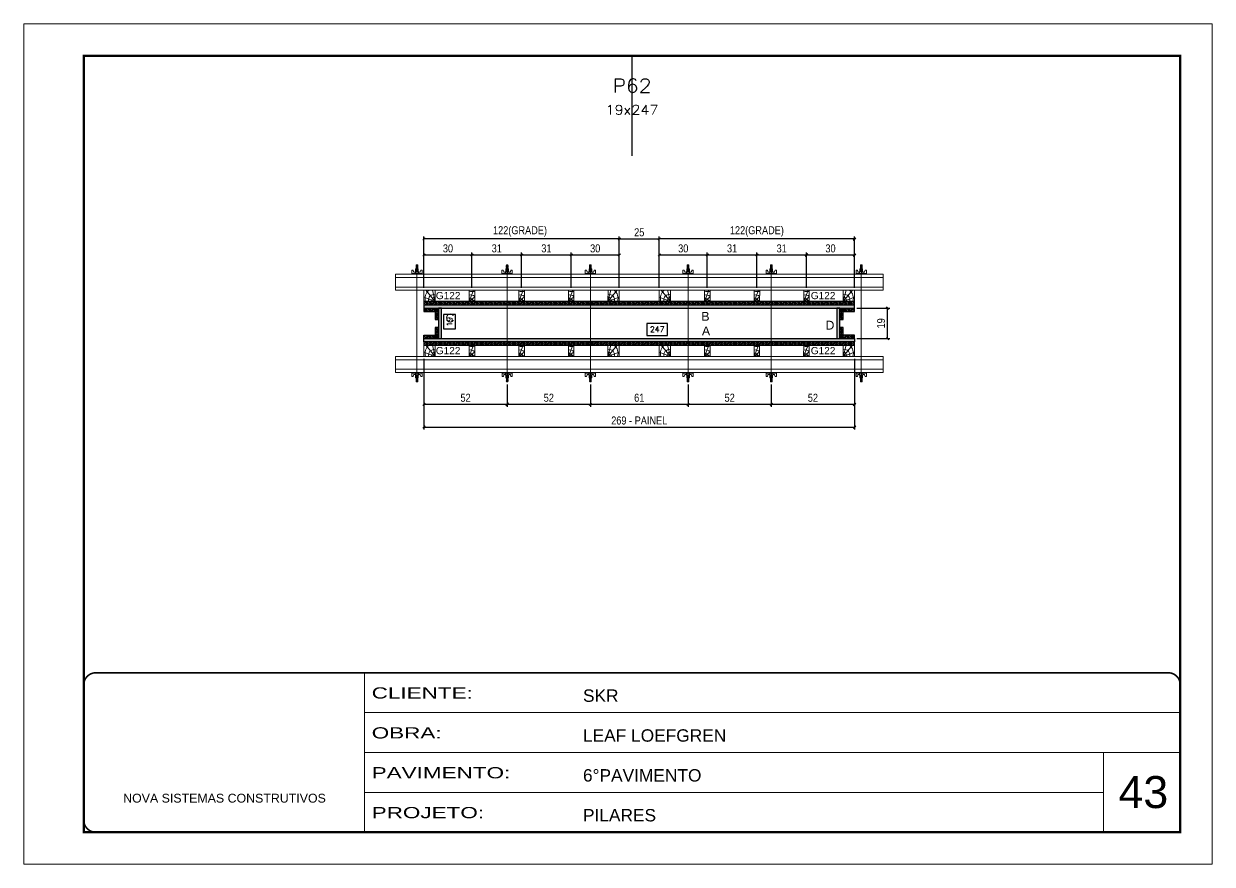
# Model space of a CAD drawing. Extents: x 14400 to 27878, y -21631 to 6985.
# Drawn here: x 17583 to 19068, y -5551 to -4501 of the extents above; entities that cross this region are included whole.
import ezdxf
from ezdxf.enums import TextEntityAlignment as Align

# ---------------------------------------------------------------- set-up
doc = ezdxf.new("R2010")
doc.units = 0
for name, pattern in [('CONTINUO', [0]), ('DASHED', [0.75, 0.5, -0.25]), ('HIDDEN', [0.375, 0.25, -0.125])]:
    doc.linetypes.add(name, pattern=pattern)
for name, color, linetype, lineweight in [('CARIMBO', 255, 'Continuous', 9), ('Folhas', 255, 'Continuous', 9), ('Hachura', 251, 'Continuous', 9), ('Madeira', 126, 'Continuous', 18), ('Perfil Metálico', 224, 'Continuous', 18), ('SARRAFO DE PRESSAO', 251, 'DASHED', 9), ('Texto Seção', 7, 'Continuous', 15)]:
    doc.layers.add(name, color=color, linetype=linetype, lineweight=lineweight)
for name, color, linetype in [('CHAPA', 1, 'Continuous'), ('COTA', 241, 'Continuous'), ('SARRAFO', 251, 'Continuous'), ('Texto de Titulo', 7, 'Continuous'), ('Texto Qtd Sarr', 242, 'Continuous'), ('TEXTO_GERAL', 7, 'Continuous')]:
    doc.layers.add(name, color=color, linetype=linetype)
doc.styles.add('ARIAL', font='arial.ttf')
doc.styles.add('COTA TECNICA 2X', font='techl___.ttf', dxfattribs={"height": 10})
doc.styles.add('ROMANS', font='romans.shx')
doc.styles.add('SANSSERIF', font='sas_____.pfb')
doc.styles.add('Tecnologia', font='')
doc.styles.get('Tecnologia').set_extended_font_data('Forgotten Futurist')
doc.dimstyles.new('SECAO PILAR', dxfattribs={"dimtxt": 10, "dimasz": 3, "dimexe": 3, "dimexo": 3, "dimgap": 3, "dimtad": 1, "dimdec": 1, "dimlfac": 0.5, "dimzin": 12, "dimdsep": 46, "dimtxsty": 'COTA TECNICA 2X', "dimblk1": 'OBLIQUE', "dimblk2": 'OBLIQUE', "dimsah": 1, "dimcen": 0.9, "dimclrd": 256, "dimclre": 256, "dimclrt": 256, "dimadec": 1, "dimazin": 3, "dimtfac": 1, "dimtdec": 1, "dimtmove": 0, "dimatfit": 3, "dimfxl": 1, "dimtolj": 1, "dimtzin": 12, "dimarcsym": 0})
doc.dimstyles.new('SECÇÃO 2', dxfattribs={"dimtxt": 7, "dimasz": 6, "dimexe": 0.18, "dimexo": 2, "dimgap": -4, "dimtad": 3, "dimdec": 1, "dimlfac": 0.5, "dimzin": 12, "dimdsep": 46, "dimtxsty": 'ROMANS', "dimblk": 'ARCHTICK', "dimcen": 0.09, "dimse1": 1, "dimse2": 1, "dimsd1": 1, "dimsd2": 1, "dimclrd": 180, "dimclre": 5, "dimclrt": 1, "dimadec": 0, "dimazin": 3, "dimtfac": 1, "dimtdec": 1, "dimtofl": 0, "dimtmove": 0, "dimatfit": 3, "dimldrblk": 'ARCHTICK', "dimfxl": 1, "dimtolj": 1, "dimtzin": 0, "dimarcsym": 0})
pattern_1 = [(225, (8959.5154, -27785.6922), (1.12253202, -1.12253202), [])]

# ---------------------------------------------------------------- blocks, each defined once
blk = doc.blocks.new('9999999999')
at = {"color": 30, "linetype": 'CONTINUO'}
for p, q in [((98564.6, 34230.2), (98564.6, 34429.4)), ((98564.6, 34379.6), (99584, 34379.6)), ((98564.6, 34329.8), (99488, 34329.8)), ((99584, 34329.8), (99488, 34329.8)), ((99488, 34329.8), (99488, 34230.2)), ((98564.6, 34280), (99488, 34280))]:
    blk.add_line(p, q, dxfattribs=at)
at = {"color": 30, "linetype": 'CONTINUO', "const_width": 2}
blk.add_lwpolyline([(99584, 34230.2), (99584, 34414.4, 0.414214), (99569, 34429.4), (98229, 34429.4, 0.414214), (98214, 34414.4), (98214, 34245.2, 0.414214), (98229, 34230.2), (99584, 34230.2)], format="xyb", dxfattribs=at)
at = {"layer": 'Folhas'}
blk.add_lwpolyline([(98139, 34190.2), (99624, 34190.2), (99624, 35240.2), (98139, 35240.2)], close=True, dxfattribs=at)
at = {"layer": 'Folhas', "color": 30, "const_width": 3}
blk.add_lwpolyline([(98214, 34230.2), (99584, 34230.2), (99584, 35200.2), (98214, 35200.2)], close=True, dxfattribs=at)
at = {"color": 7, "linetype": 'Continuous', "ltscale": 5, "style": 'ARIAL'}
for s, height, p in [('SKR', 15.48, (98837.7, 34393.1)), ('LEAF LOEFGREN', 15.483, (98837.7, 34343.3)), ('6°PAVIMENTO', 15.483, (98837.7, 34293.5)), ('NOVA SISTEMAS CONSTRUTIVOS', 11.059, (98263.2, 34267.2)), ('PILARES', 15.48, (98837.7, 34243.7))]:
    blk.add_text(s, height=height, dxfattribs=at).set_placement(p)
at = {"layer": 'Folhas', "color": 7, "style": 'Tecnologia', "width": 1.5}
for s, p in [('CLIENTE:', (98573.7, 34397.2)), ('OBRA:', (98573.7, 34347.3)), ('PAVIMENTO:', (98573.7, 34297.5)), ('PROJETO:', (98573.7, 34247.7))]:
    blk.add_text(s, height=14, dxfattribs=at).set_placement(p)
blk = doc.blocks.new('*D3693')
at = {"layer": 'COTA', "color": 180, "lineweight": -2, "transparency": 16777216}
for p, q in [((18122.9, -4864.2), (18107.9, -4864.2)), ((18107.9, -4864.2), (18107.9, -4882.2)), ((18122.9, -4882.2), (18122.9, -4864.2)), ((18107.9, -4882.2), (18122.9, -4882.2))]:
    blk.add_line(p, q, dxfattribs=at)
at = {"layer": 'Defpoints', "color": 0, "transparency": 16777216}
for p in [(18122.8, -4856.3), (18122.8, -4894.3), (18126.9, -4894.3)]:
    blk.add_point(p, dxfattribs=at)
at = {"layer": 'COTA', "color": 1, "transparency": 16777216, "insert": (18115.4, -4873.2), "char_height": 7, "attachment_point": 5, "rotation": 90, "style": 'ROMANS'}
blk.add_mtext('\\A1;19', dxfattribs=at)
blk = doc.blocks.new('_ArchTick')
at = {"color": 0, "linetype": 'ByBlock', "const_width": 0.15}
blk.add_lwpolyline([(-0.5, -0.5), (0.5, 0.5)], dxfattribs=at)
blk = doc.blocks.new('*D3694')
at = {"layer": 'COTA', "color": 180, "lineweight": -2, "transparency": 16777216}
for p, q in [((18388, -4875.3), (18362, -4875.3)), ((18362, -4875.3), (18362, -4890.3)), ((18388, -4890.3), (18388, -4875.3)), ((18362, -4890.3), (18388, -4890.3))]:
    blk.add_line(p, q, dxfattribs=at)
at = {"layer": 'Defpoints', "color": 0, "transparency": 16777216}
for p in [(18105.5, -4894.3), (18599.5, -4894.3), (18599.5, -4894.3)]:
    blk.add_point(p, dxfattribs=at)
at = {"layer": 'COTA', "color": 1, "transparency": 16777216, "insert": (18375, -4882.8), "char_height": 7, "attachment_point": 5, "style": 'ROMANS'}
blk.add_mtext('\\A1;247', dxfattribs=at)
blk = doc.blocks.new('_Oblique')
at = {"color": 0, "linetype": 'ByBlock', "lineweight": -2}
blk.add_line((-0.5, -0.5), (0.5, 0.5), dxfattribs=at)
blk = doc.blocks.new('*D3695')
at = {"layer": 'COTA', "lineweight": -2, "transparency": 16777216}
for p, q in [((18083.5, -4919.7), (18083.5, -5007.8)), ((18621.5, -4919.6), (18621.5, -5007.8)), ((18083.5, -5004.8), (18621.5, -5004.8))]:
    blk.add_line(p, q, dxfattribs=at)
at = {"layer": 'Defpoints', "color": 0, "transparency": 16777216}
for p in [(18083.5, -4916.7), (18621.5, -4916.6), (18621.5, -5004.8)]:
    blk.add_point(p, dxfattribs=at)
at = {"layer": 'COTA', "lineweight": -2, "transparency": 16777216, "xscale": 3, "yscale": 3, "zscale": 3, "rotation": 180}
blk.add_blockref('_Oblique', (18083.5, -5004.8), dxfattribs=at)
at = {"layer": 'COTA', "lineweight": -2, "transparency": 16777216, "xscale": 3, "yscale": 3, "zscale": 3}
blk.add_blockref('_Oblique', (18621.5, -5004.8), dxfattribs=at)
at = {"layer": 'COTA', "transparency": 16777216, "insert": (18352.5, -4996.7), "char_height": 10, "attachment_point": 5, "style": 'COTA TECNICA 2X'}
blk.add_mtext('\\A1;269 - PAINEL', dxfattribs=at)
blk = doc.blocks.new('*D3696')
at = {"layer": 'COTA', "lineweight": -2, "transparency": 16777216}
for p, q in [((18083.5, -4919.7), (18083.5, -4979.4)), ((18187.5, -4951.5), (18187.5, -4979.4)), ((18083.5, -4976.4), (18187.5, -4976.4))]:
    blk.add_line(p, q, dxfattribs=at)
at = {"layer": 'Defpoints', "color": 0, "transparency": 16777216}
for p in [(18083.5, -4916.7), (18187.5, -4948.5), (18187.5, -4976.4)]:
    blk.add_point(p, dxfattribs=at)
at = {"layer": 'COTA', "lineweight": -2, "transparency": 16777216, "xscale": 3, "yscale": 3, "zscale": 3, "rotation": 180}
blk.add_blockref('_Oblique', (18083.5, -4976.4), dxfattribs=at)
at = {"layer": 'COTA', "lineweight": -2, "transparency": 16777216, "xscale": 3, "yscale": 3, "zscale": 3}
blk.add_blockref('_Oblique', (18187.5, -4976.4), dxfattribs=at)
at = {"layer": 'COTA', "transparency": 16777216, "insert": (18135.5, -4968.3), "char_height": 10, "attachment_point": 5, "style": 'COTA TECNICA 2X'}
blk.add_mtext('\\A1;52', dxfattribs=at)
blk = doc.blocks.new('C')
at = {"layer": 'Hachura', "color": 0}
for p, q in [((0, 3.22), (0, -3.22)), ((0.45, 3.22), (0, 3.22)), ((0.46, 3.16), (0, 3.16)), ((0.46, 3.05), (0, 3.05)), ((0.46, 2.88), (0, 2.88)), ((0, 2.75), (0, -1.16)), ((0.46, 2.65), (0, 2.65)), ((0.46, 2.23), (0, 2.23)), ((0.46, 1.51), (0, 1.51)), ((0.39, 0.49), (0.17, 0.49)), ((0.45, -3.23), (0.45, 3.22)), ((0.45, 3.22), (2.58, 3.22)), ((1.74, 0.97), (0.45, 0.97)), ((1.45, 0.1), (0.45, 0.1)), ((1.35, 1.94), (1.35, 0.96)), ((2.58, 2.39), (1.47, 2.09)), ((1.74, -0.97), (1.74, 0.97)), ((1.74, 0.97), (1.74, 0.84)), ((1.74, 0.97), (1.74, 0.84)), ((1.74, 0.84), (3.35, 0.84)), ((3.35, 0.45), (1.74, 0.45)), ((2.58, 3.22), (2.58, 2.39)), ((3.32, 0.84), (3.32, -0.84)), ((3.35, 0.84), (3.35, -0.84)), ((3.68, 0.45), (3.35, 0.45)), ((3.84, -0.52), (3.35, 0.45)), ((3.35, 0.06), (3.67, -0.57)), ((3.68, 0.45), (4.16, -0.52)), ((3.72, 0.5), (4.25, -0.57)), ((4.37, -0.55), (3.83, 0.53)), ((4.15, 0.45), (3.93, 0.45)), ((4.42, -0.52), (3.93, 0.45)), ((4.15, 0.45), (4.26, 0.45)), ((4.26, 0.45), (4.74, -0.52)), ((4.3, 0.5), (4.83, -0.57)), ((4.95, -0.55), (4.41, 0.53)), ((4.51, 0.45), (4.84, 0.45)), ((5, -0.52), (4.51, 0.45)), ((4.84, 0.45), (5.32, -0.52)), ((4.88, 0.5), (5.41, -0.57)), ((5.53, -0.55), (4.99, 0.53)), ((5.58, -0.52), (5.09, 0.45)), ((5.42, 0.45), (5.09, 0.45)), ((5.58, -0.52), (5.09, 0.45)), ((5.42, 0.45), (5.74, -0.19)), ((5.46, 0.5), (5.74, -0.07)), ((5.74, 0.19), (5.57, 0.53)), ((5.74, 0.32), (5.68, 0.45)), ((5.68, 0.45), (5.74, 0.45)), ((5.74, 0.45), (5.9, 0.29)), ((5.74, 0.45), (5.74, -0.52)), ((5.9, -0.36), (5.9, 0.29)), ((0.45, 0), (0, 0)), ((0.46, -1.52), (0, -1.52)), ((0.46, -2.23), (0, -2.23)), ((0.46, -2.65), (0, -2.65)), ((0.46, -2.88), (0, -2.88)), ((0.46, -3.05), (0, -3.05)), ((0.46, -3.16), (0, -3.16)), ((0, -3.22), (2.57, -3.22)), ((0.08, -0.48), (0.29, -0.48)), ((0.29, -0.48), (0.4, -0.48)), ((0.45, 0), (0.45, -0.97)), ((0.45, -0.16), (1.45, -0.16)), ((0.45, -0.65), (0.45, -0.32)), ((0.45, -3.23), (0.45, -0.65)), ((0.45, -0.97), (1.74, -0.97)), ((1.35, -1.94), (1.35, -0.97)), ((2.58, -2.39), (1.47, -2.1)), ((3.35, -0.32), (1.74, -0.32)), ((3.35, -0.84), (1.74, -0.84)), ((2.58, -3.23), (2.58, -2.39)), ((3.35, -0.07), (3.58, -0.52)), ((3.35, -0.52), (3.58, -0.52)), ((3.84, -0.52), (4.16, -0.52)), ((4.42, -0.52), (4.74, -0.52)), ((4.63, -0.52), (4.74, -0.52)), ((5, -0.52), (5.32, -0.52)), ((5.58, -0.52), (5.74, -0.52)), ((5.74, -0.52), (5.9, -0.36)), ((5.74, -0.52), (5.74, -0.52))]:
    blk.add_line(p, q, dxfattribs=at)
for centre, radius, start, end in [((1.52, 1.94), 0.161, 104.74356, 180), ((1.44, -0.03), 0.129, 272.69497, 87.30503), ((3.81, 0.39), 0.143, 25.56881, 154.43119), ((4.39, 0.39), 0.143, 25.56881, 154.43119), ((4.97, 0.39), 0.143, 25.56881, 154.43119), ((5.55, 0.39), 0.143, 25.56881, 154.43119), ((0.17, -0.37), 0.174, 221.74404, 317.85924), ((1.52, -1.94), 0.161, 180, 255.25644), ((3.71, -0.4), 0.174, 222.14076, 318.25596), ((4.29, -0.4), 0.174, 222.14076, 318.25596), ((4.87, -0.4), 0.174, 222.14076, 318.25596), ((5.45, -0.4), 0.174, 222.14076, 318.25596), ((5.61, -0.4), 0.174, 317.85924, 318.25596)]:
    blk.add_arc(centre, radius, start, end, dxfattribs=at)
blk = doc.blocks.new('*D3697')
at = {"layer": 'COTA', "lineweight": -2, "transparency": 16777216}
for p, q in [((18413.5, -4951.5), (18413.5, -4979.4)), ((18517.5, -4951.5), (18517.5, -4979.4)), ((18413.5, -4976.4), (18517.5, -4976.4))]:
    blk.add_line(p, q, dxfattribs=at)
at = {"layer": 'Defpoints', "color": 0, "transparency": 16777216}
for p in [(18413.5, -4948.5), (18517.5, -4948.5), (18517.5, -4976.4)]:
    blk.add_point(p, dxfattribs=at)
at = {"layer": 'COTA', "lineweight": -2, "transparency": 16777216, "xscale": 3, "yscale": 3, "zscale": 3, "rotation": 180}
blk.add_blockref('_Oblique', (18413.5, -4976.4), dxfattribs=at)
at = {"layer": 'COTA', "lineweight": -2, "transparency": 16777216, "xscale": 3, "yscale": 3, "zscale": 3}
blk.add_blockref('_Oblique', (18517.5, -4976.4), dxfattribs=at)
at = {"layer": 'COTA', "transparency": 16777216, "insert": (18465.5, -4968.3), "char_height": 10, "attachment_point": 5, "style": 'COTA TECNICA 2X'}
blk.add_mtext('\\A1;52', dxfattribs=at)
blk = doc.blocks.new('*D3698')
at = {"layer": 'COTA', "lineweight": -2, "transparency": 16777216}
for p, q in [((18624.5, -4856.3), (18665.8, -4856.3)), ((18662.8, -4894.3), (18662.8, -4856.3)), ((18624.5, -4894.3), (18665.8, -4894.3))]:
    blk.add_line(p, q, dxfattribs=at)
at = {"layer": 'Defpoints', "color": 0, "transparency": 16777216}
for p in [(18621.5, -4856.3), (18662.8, -4856.3), (18621.5, -4894.3)]:
    blk.add_point(p, dxfattribs=at)
at = {"layer": 'COTA', "lineweight": -2, "transparency": 16777216, "xscale": 3, "yscale": 3, "zscale": 3}
for p, rotation in [((18662.8, -4856.3), 90), ((18662.8, -4894.3), 270)]:
    blk.add_blockref('_Oblique', p, dxfattribs=dict(at, rotation=rotation))
at = {"layer": 'COTA', "transparency": 16777216, "insert": (18654.7, -4875.3), "char_height": 10, "attachment_point": 5, "rotation": 90, "style": 'COTA TECNICA 2X'}
blk.add_mtext('\\A1;19', dxfattribs=at)
blk = doc.blocks.new('*D3699')
at = {"layer": 'COTA', "lineweight": -2, "transparency": 16777216}
for p, q in [((18187.5, -4951.5), (18187.5, -4979.4)), ((18291.5, -4951.5), (18291.5, -4979.4)), ((18187.5, -4976.4), (18291.5, -4976.4))]:
    blk.add_line(p, q, dxfattribs=at)
at = {"layer": 'Defpoints', "color": 0, "transparency": 16777216}
for p in [(18187.5, -4948.5), (18291.5, -4948.5), (18291.5, -4976.4)]:
    blk.add_point(p, dxfattribs=at)
at = {"layer": 'COTA', "lineweight": -2, "transparency": 16777216, "xscale": 3, "yscale": 3, "zscale": 3, "rotation": 180}
blk.add_blockref('_Oblique', (18187.5, -4976.4), dxfattribs=at)
at = {"layer": 'COTA', "lineweight": -2, "transparency": 16777216, "xscale": 3, "yscale": 3, "zscale": 3}
blk.add_blockref('_Oblique', (18291.5, -4976.4), dxfattribs=at)
at = {"layer": 'COTA', "transparency": 16777216, "insert": (18239.5, -4968.3), "char_height": 10, "attachment_point": 5, "style": 'COTA TECNICA 2X'}
blk.add_mtext('\\A1;52', dxfattribs=at)
blk = doc.blocks.new('PONTALETE')
at = {"layer": 'Madeira'}
for q in [(2.71, 7), (7, 5.76), (7, 1.74)]:
    blk.add_line((0, 0), q, dxfattribs=at)
blk.add_lwpolyline([(0, 0), (7, 0), (7, 7), (0, 7)], close=True, dxfattribs=at)
for centre, radius, start, end in [((2.04, 0.06), 6.23, 37.28179, 109.09128), ((1.09, 0.9), 3.19, 343.60304, 109.98471), ((-0.21, -0.78), 3.09, 14.63219, 86.0383)]:
    blk.add_arc(centre, radius, start, end, dxfattribs=at)
blk = doc.blocks.new('MEIO PONTALETE')
at = {"layer": 'Madeira'}
for q in [(2.71, 7), (3.5, 2.88), (3.5, 0.87)]:
    blk.add_line((0, 0), q, dxfattribs=at)
blk.add_lwpolyline([(0, 0), (3.5, 0), (3.5, 7), (0, 7)], close=True, dxfattribs=at)
for centre, radius, start, end in [((2.04, 0.06), 6.23, 76.44987, 109.09128), ((1.09, 0.9), 3.19, 40.90626, 109.98471), ((-0.21, -0.78), 3.09, 14.63219, 86.0383)]:
    blk.add_arc(centre, radius, start, end, dxfattribs=at)
blk = doc.blocks.new('*D3700')
at = {"layer": 'COTA', "lineweight": -2, "transparency": 16777216}
for p, q in [((18377.5, -4830.9), (18377.5, -4786.9)), ((18377.5, -4789.9), (18437.5, -4789.9)), ((18437.5, -4830.9), (18437.5, -4786.9))]:
    blk.add_line(p, q, dxfattribs=at)
at = {"layer": 'Defpoints', "color": 0, "transparency": 16777216}
for p in [(18437.5, -4789.9), (18377.5, -4833.9), (18437.5, -4833.9)]:
    blk.add_point(p, dxfattribs=at)
at = {"layer": 'COTA', "lineweight": -2, "transparency": 16777216, "xscale": 3, "yscale": 3, "zscale": 3, "rotation": 180}
blk.add_blockref('_Oblique', (18377.5, -4789.9), dxfattribs=at)
at = {"layer": 'COTA', "lineweight": -2, "transparency": 16777216, "xscale": 3, "yscale": 3, "zscale": 3}
blk.add_blockref('_Oblique', (18437.5, -4789.9), dxfattribs=at)
at = {"layer": 'COTA', "transparency": 16777216, "insert": (18407.5, -4781.7), "char_height": 10, "attachment_point": 5, "style": 'COTA TECNICA 2X'}
blk.add_mtext('\\A1;30', dxfattribs=at)
blk = doc.blocks.new('*D3701')
at = {"layer": 'COTA', "lineweight": -2, "transparency": 16777216}
for p, q in [((18377.5, -4830.9), (18377.5, -4766.8)), ((18621.5, -4830.9), (18621.5, -4766.8)), ((18621.5, -4769.8), (18377.5, -4769.8))]:
    blk.add_line(p, q, dxfattribs=at)
at = {"layer": 'Defpoints', "color": 0, "transparency": 16777216}
for p in [(18377.5, -4769.8), (18377.5, -4833.9), (18621.5, -4833.9)]:
    blk.add_point(p, dxfattribs=at)
at = {"layer": 'COTA', "lineweight": -2, "transparency": 16777216, "xscale": 3, "yscale": 3, "zscale": 3, "rotation": 180}
blk.add_blockref('_Oblique', (18377.5, -4769.8), dxfattribs=at)
at = {"layer": 'COTA', "lineweight": -2, "transparency": 16777216, "xscale": 3, "yscale": 3, "zscale": 3}
blk.add_blockref('_Oblique', (18621.5, -4769.8), dxfattribs=at)
at = {"layer": 'COTA', "transparency": 16777216, "insert": (18499.5, -4760.5), "char_height": 10, "attachment_point": 5, "style": 'COTA TECNICA 2X'}
blk.add_mtext('\\A1;122(GRADE)', dxfattribs=at)
blk = doc.blocks.new('*D3702')
at = {"layer": 'COTA', "lineweight": -2, "transparency": 16777216}
for p, q in [((18437.5, -4830.9), (18437.5, -4786.9)), ((18437.5, -4789.9), (18499.5, -4789.9)), ((18499.5, -4830.9), (18499.5, -4786.9))]:
    blk.add_line(p, q, dxfattribs=at)
at = {"layer": 'Defpoints', "color": 0, "transparency": 16777216}
for p in [(18499.5, -4789.9), (18437.5, -4833.9), (18499.5, -4833.9)]:
    blk.add_point(p, dxfattribs=at)
at = {"layer": 'COTA', "lineweight": -2, "transparency": 16777216, "xscale": 3, "yscale": 3, "zscale": 3, "rotation": 180}
blk.add_blockref('_Oblique', (18437.5, -4789.9), dxfattribs=at)
at = {"layer": 'COTA', "lineweight": -2, "transparency": 16777216, "xscale": 3, "yscale": 3, "zscale": 3}
blk.add_blockref('_Oblique', (18499.5, -4789.9), dxfattribs=at)
at = {"layer": 'COTA', "transparency": 16777216, "insert": (18468.5, -4781.7), "char_height": 10, "attachment_point": 5, "style": 'COTA TECNICA 2X'}
blk.add_mtext('\\A1;31', dxfattribs=at)
blk = doc.blocks.new('*D3703')
at = {"layer": 'COTA', "lineweight": -2, "transparency": 16777216}
for p, q in [((18499.5, -4830.9), (18499.5, -4786.9)), ((18499.5, -4789.9), (18561.5, -4789.9)), ((18561.5, -4830.9), (18561.5, -4786.9))]:
    blk.add_line(p, q, dxfattribs=at)
at = {"layer": 'Defpoints', "color": 0, "transparency": 16777216}
for p in [(18561.5, -4789.9), (18499.5, -4833.9), (18561.5, -4833.9)]:
    blk.add_point(p, dxfattribs=at)
at = {"layer": 'COTA', "lineweight": -2, "transparency": 16777216, "xscale": 3, "yscale": 3, "zscale": 3, "rotation": 180}
blk.add_blockref('_Oblique', (18499.5, -4789.9), dxfattribs=at)
at = {"layer": 'COTA', "lineweight": -2, "transparency": 16777216, "xscale": 3, "yscale": 3, "zscale": 3}
blk.add_blockref('_Oblique', (18561.5, -4789.9), dxfattribs=at)
at = {"layer": 'COTA', "transparency": 16777216, "insert": (18530.5, -4781.7), "char_height": 10, "attachment_point": 5, "style": 'COTA TECNICA 2X'}
blk.add_mtext('\\A1;31', dxfattribs=at)
blk = doc.blocks.new('*D3704')
at = {"layer": 'COTA', "lineweight": -2, "transparency": 16777216}
for p, q in [((18561.5, -4830.9), (18561.5, -4786.9)), ((18561.5, -4789.9), (18621.5, -4789.9)), ((18621.5, -4830.9), (18621.5, -4786.9))]:
    blk.add_line(p, q, dxfattribs=at)
at = {"layer": 'Defpoints', "color": 0, "transparency": 16777216}
for p in [(18621.5, -4789.9), (18561.5, -4833.9), (18621.5, -4833.9)]:
    blk.add_point(p, dxfattribs=at)
at = {"layer": 'COTA', "lineweight": -2, "transparency": 16777216, "xscale": 3, "yscale": 3, "zscale": 3, "rotation": 180}
blk.add_blockref('_Oblique', (18561.5, -4789.9), dxfattribs=at)
at = {"layer": 'COTA', "lineweight": -2, "transparency": 16777216, "xscale": 3, "yscale": 3, "zscale": 3}
blk.add_blockref('_Oblique', (18621.5, -4789.9), dxfattribs=at)
at = {"layer": 'COTA', "transparency": 16777216, "insert": (18591.5, -4781.7), "char_height": 10, "attachment_point": 5, "style": 'COTA TECNICA 2X'}
blk.add_mtext('\\A1;30', dxfattribs=at)
blk = doc.blocks.new('*D3705')
at = {"layer": 'COTA', "lineweight": -2, "transparency": 16777216}
for p, q in [((18083.5, -4830.9), (18083.5, -4786.9)), ((18083.5, -4789.9), (18143.5, -4789.9)), ((18143.5, -4830.9), (18143.5, -4786.9))]:
    blk.add_line(p, q, dxfattribs=at)
at = {"layer": 'Defpoints', "color": 0, "transparency": 16777216}
for p in [(18143.5, -4789.9), (18083.5, -4833.9), (18143.5, -4833.9)]:
    blk.add_point(p, dxfattribs=at)
at = {"layer": 'COTA', "lineweight": -2, "transparency": 16777216, "xscale": 3, "yscale": 3, "zscale": 3, "rotation": 180}
blk.add_blockref('_Oblique', (18083.5, -4789.9), dxfattribs=at)
at = {"layer": 'COTA', "lineweight": -2, "transparency": 16777216, "xscale": 3, "yscale": 3, "zscale": 3}
blk.add_blockref('_Oblique', (18143.5, -4789.9), dxfattribs=at)
at = {"layer": 'COTA', "transparency": 16777216, "insert": (18113.5, -4781.7), "char_height": 10, "attachment_point": 5, "style": 'COTA TECNICA 2X'}
blk.add_mtext('\\A1;30', dxfattribs=at)
blk = doc.blocks.new('*D3706')
at = {"layer": 'COTA', "lineweight": -2, "transparency": 16777216}
for p, q in [((18083.5, -4830.9), (18083.5, -4766.8)), ((18327.5, -4830.9), (18327.5, -4766.8)), ((18327.5, -4769.8), (18083.5, -4769.8))]:
    blk.add_line(p, q, dxfattribs=at)
at = {"layer": 'Defpoints', "color": 0, "transparency": 16777216}
for p in [(18083.5, -4769.8), (18083.5, -4833.9), (18327.5, -4833.9)]:
    blk.add_point(p, dxfattribs=at)
at = {"layer": 'COTA', "lineweight": -2, "transparency": 16777216, "xscale": 3, "yscale": 3, "zscale": 3, "rotation": 180}
blk.add_blockref('_Oblique', (18083.5, -4769.8), dxfattribs=at)
at = {"layer": 'COTA', "lineweight": -2, "transparency": 16777216, "xscale": 3, "yscale": 3, "zscale": 3}
blk.add_blockref('_Oblique', (18327.5, -4769.8), dxfattribs=at)
at = {"layer": 'COTA', "transparency": 16777216, "insert": (18203.5, -4760.5), "char_height": 10, "attachment_point": 5, "style": 'COTA TECNICA 2X'}
blk.add_mtext('\\A1;122(GRADE)', dxfattribs=at)
blk = doc.blocks.new('*D3707')
at = {"layer": 'COTA', "lineweight": -2, "transparency": 16777216}
for p, q in [((18143.5, -4830.9), (18143.5, -4786.9)), ((18143.5, -4789.9), (18205.5, -4789.9)), ((18205.5, -4830.9), (18205.5, -4786.9))]:
    blk.add_line(p, q, dxfattribs=at)
at = {"layer": 'Defpoints', "color": 0, "transparency": 16777216}
for p in [(18205.5, -4789.9), (18143.5, -4833.9), (18205.5, -4833.9)]:
    blk.add_point(p, dxfattribs=at)
at = {"layer": 'COTA', "lineweight": -2, "transparency": 16777216, "xscale": 3, "yscale": 3, "zscale": 3, "rotation": 180}
blk.add_blockref('_Oblique', (18143.5, -4789.9), dxfattribs=at)
at = {"layer": 'COTA', "lineweight": -2, "transparency": 16777216, "xscale": 3, "yscale": 3, "zscale": 3}
blk.add_blockref('_Oblique', (18205.5, -4789.9), dxfattribs=at)
at = {"layer": 'COTA', "transparency": 16777216, "insert": (18174.5, -4781.7), "char_height": 10, "attachment_point": 5, "style": 'COTA TECNICA 2X'}
blk.add_mtext('\\A1;31', dxfattribs=at)
blk = doc.blocks.new('*D3708')
at = {"layer": 'COTA', "lineweight": -2, "transparency": 16777216}
for p, q in [((18205.5, -4830.9), (18205.5, -4786.9)), ((18205.5, -4789.9), (18267.5, -4789.9)), ((18267.5, -4830.9), (18267.5, -4786.9))]:
    blk.add_line(p, q, dxfattribs=at)
at = {"layer": 'Defpoints', "color": 0, "transparency": 16777216}
for p in [(18267.5, -4789.9), (18205.5, -4833.9), (18267.5, -4833.9)]:
    blk.add_point(p, dxfattribs=at)
at = {"layer": 'COTA', "lineweight": -2, "transparency": 16777216, "xscale": 3, "yscale": 3, "zscale": 3, "rotation": 180}
blk.add_blockref('_Oblique', (18205.5, -4789.9), dxfattribs=at)
at = {"layer": 'COTA', "lineweight": -2, "transparency": 16777216, "xscale": 3, "yscale": 3, "zscale": 3}
blk.add_blockref('_Oblique', (18267.5, -4789.9), dxfattribs=at)
at = {"layer": 'COTA', "transparency": 16777216, "insert": (18236.5, -4781.7), "char_height": 10, "attachment_point": 5, "style": 'COTA TECNICA 2X'}
blk.add_mtext('\\A1;31', dxfattribs=at)
blk = doc.blocks.new('*D3709')
at = {"layer": 'COTA', "lineweight": -2, "transparency": 16777216}
for p, q in [((18267.5, -4830.9), (18267.5, -4786.9)), ((18267.5, -4789.9), (18327.5, -4789.9)), ((18327.5, -4830.9), (18327.5, -4786.9))]:
    blk.add_line(p, q, dxfattribs=at)
at = {"layer": 'Defpoints', "color": 0, "transparency": 16777216}
for p in [(18327.5, -4789.9), (18267.5, -4833.9), (18327.5, -4833.9)]:
    blk.add_point(p, dxfattribs=at)
at = {"layer": 'COTA', "lineweight": -2, "transparency": 16777216, "xscale": 3, "yscale": 3, "zscale": 3, "rotation": 180}
blk.add_blockref('_Oblique', (18267.5, -4789.9), dxfattribs=at)
at = {"layer": 'COTA', "lineweight": -2, "transparency": 16777216, "xscale": 3, "yscale": 3, "zscale": 3}
blk.add_blockref('_Oblique', (18327.5, -4789.9), dxfattribs=at)
at = {"layer": 'COTA', "transparency": 16777216, "insert": (18297.5, -4781.7), "char_height": 10, "attachment_point": 5, "style": 'COTA TECNICA 2X'}
blk.add_mtext('\\A1;30', dxfattribs=at)
blk = doc.blocks.new('*D3710')
at = {"layer": 'COTA', "lineweight": -2, "transparency": 16777216}
for p, q in [((18327.5, -4830.9), (18327.5, -4766.8)), ((18377.5, -4830.9), (18377.5, -4766.8)), ((18327.5, -4769.8), (18377.5, -4769.8))]:
    blk.add_line(p, q, dxfattribs=at)
at = {"layer": 'Defpoints', "color": 0, "transparency": 16777216}
for p in [(18377.5, -4769.8), (18327.5, -4833.9), (18377.5, -4833.9)]:
    blk.add_point(p, dxfattribs=at)
at = {"layer": 'COTA', "lineweight": -2, "transparency": 16777216, "xscale": 3, "yscale": 3, "zscale": 3, "rotation": 180}
blk.add_blockref('_Oblique', (18327.5, -4769.8), dxfattribs=at)
at = {"layer": 'COTA', "lineweight": -2, "transparency": 16777216, "xscale": 3, "yscale": 3, "zscale": 3}
blk.add_blockref('_Oblique', (18377.5, -4769.8), dxfattribs=at)
at = {"layer": 'COTA', "transparency": 16777216, "insert": (18352.5, -4761.6), "char_height": 10, "attachment_point": 5, "style": 'COTA TECNICA 2X'}
blk.add_mtext('\\A1;25', dxfattribs=at)
blk = doc.blocks.new('titulo1')
at = {"layer": 'Defpoints', "color": 252, "linetype": 'HIDDEN', "ltscale": 2}
blk.add_line((0, 0), (0, 125), dxfattribs=at)
at = {"layer": 'Defpoints', "style": 'ROMANS', "oblique": 15}
blk.add_attdef('FOLHA', text='', height=10, dxfattribs=at).set_placement((0, 15.6), align=Align.MIDDLE_CENTER)
at = {"layer": 'Texto Qtd Sarr', "color": 3, "style": 'ROMANS', "oblique": 15}
for tag, height, p in [('TITULO', 17, (0, 71.4)), ('SEÇÃO', 12, (0, 41.5))]:
    blk.add_attdef(tag, text='', height=height, dxfattribs=at).set_placement(p, align=Align.MIDDLE_CENTER)
blk = doc.blocks.new('*D3711')
at = {"layer": 'COTA', "lineweight": -2, "transparency": 16777216}
for p, q in [((18621.5, -4919.7), (18621.5, -4979.4)), ((18517.5, -4951.5), (18517.5, -4979.4)), ((18517.5, -4976.4), (18621.5, -4976.4))]:
    blk.add_line(p, q, dxfattribs=at)
at = {"layer": 'Defpoints', "color": 0, "transparency": 16777216}
for p in [(18621.5, -4916.7), (18517.5, -4948.5), (18621.5, -4976.4)]:
    blk.add_point(p, dxfattribs=at)
at = {"layer": 'COTA', "lineweight": -2, "transparency": 16777216, "xscale": 3, "yscale": 3, "zscale": 3, "rotation": 180}
blk.add_blockref('_Oblique', (18517.5, -4976.4), dxfattribs=at)
at = {"layer": 'COTA', "lineweight": -2, "transparency": 16777216, "xscale": 3, "yscale": 3, "zscale": 3}
blk.add_blockref('_Oblique', (18621.5, -4976.4), dxfattribs=at)
at = {"layer": 'COTA', "transparency": 16777216, "insert": (18569.5, -4968.3), "char_height": 10, "attachment_point": 5, "style": 'COTA TECNICA 2X'}
blk.add_mtext('\\A1;52', dxfattribs=at)
blk = doc.blocks.new('*D3692')
at = {"layer": 'COTA', "lineweight": -2, "transparency": 16777216}
for p, q in [((18291.5, -4951.5), (18291.5, -4979.4)), ((18413.5, -4951.5), (18413.5, -4979.4)), ((18291.5, -4976.4), (18413.5, -4976.4))]:
    blk.add_line(p, q, dxfattribs=at)
at = {"layer": 'Defpoints', "color": 0, "transparency": 16777216}
for p in [(18291.5, -4948.5), (18413.5, -4948.5), (18413.5, -4976.4)]:
    blk.add_point(p, dxfattribs=at)
at = {"layer": 'COTA', "lineweight": -2, "transparency": 16777216, "xscale": 3, "yscale": 3, "zscale": 3, "rotation": 180}
blk.add_blockref('_Oblique', (18291.5, -4976.4), dxfattribs=at)
at = {"layer": 'COTA', "lineweight": -2, "transparency": 16777216, "xscale": 3, "yscale": 3, "zscale": 3}
blk.add_blockref('_Oblique', (18413.5, -4976.4), dxfattribs=at)
at = {"layer": 'COTA', "transparency": 16777216, "insert": (18352.5, -4968.3), "char_height": 10, "attachment_point": 5, "style": 'COTA TECNICA 2X'}
blk.add_mtext('\\A1;61', dxfattribs=at)

msp = doc.modelspace()

# ---------------------------------------------------------------- hatches: boundary and pattern name
at = {"layer": 'Hachura'}
h = msp.add_hatch(dxfattribs=at)
h.set_pattern_fill('ANSI31', color=256, scale=0.5, angle=180, style=0)
h.set_pattern_definition([(225, (8989.5154, -27777.2922), (1.12253202, -1.12253202), [])])
h.paths.add_polyline_path([(18621.47, -4847.88), (18621.47, -4852.28), (18083.47, -4852.28), (18083.47, -4847.88)])
h = msp.add_hatch(color=256, dxfattribs=at)
h.dxf.hatch_style = 1
h.paths.add_polyline_path([(18621.47, -4856.3), (18621.47, -4852.3), (18083.47, -4852.28), (18083.47, -4856.28)])
h = msp.add_hatch(dxfattribs=at)
h.set_pattern_fill('ANSI31', color=256, scale=0.5, angle=180, style=0)
h.set_pattern_definition(pattern_1)
h.paths.add_polyline_path([(18097.47, -4856.28), (18097.47, -4860.68), (18083.47, -4860.68), (18083.47, -4856.28)])
h = msp.add_hatch(dxfattribs=at)
h.set_pattern_fill('ANSI31', color=256, scale=0.5, angle=270, style=0)
h.set_pattern_definition([(315, (40993.2754, -14359.236), (1.12253202, 1.12253202), [])])
h.paths.add_polyline_path([(18101.87, -4870.28), (18097.47, -4870.28), (18097.47, -4856.28), (18101.87, -4856.28)])
h = msp.add_hatch(color=256, dxfattribs=at)
h.dxf.hatch_style = 1
h.paths.add_polyline_path([(18101.87, -4894.28), (18105.47, -4894.28), (18105.47, -4856.28), (18101.87, -4856.28)])
h = msp.add_hatch(color=256, dxfattribs=at)
h.dxf.hatch_style = 1
h.paths.add_polyline_path([(18599.47, -4894.28), (18603.07, -4894.28), (18603.07, -4856.28), (18599.47, -4856.28)])
h = msp.add_hatch(dxfattribs=at)
h.set_pattern_fill('ANSI31', color=256, scale=0.5, angle=270, style=0)
h.set_pattern_definition([(315, (41498.8754, -14359.236), (1.12253202, 1.12253202), [])])
h.paths.add_polyline_path([(18607.47, -4870.28), (18603.07, -4870.28), (18603.07, -4856.28), (18607.47, -4856.28)])
h = msp.add_hatch(dxfattribs=at)
h.set_pattern_fill('ANSI31', color=256, scale=0.5, angle=180, style=0)
h.set_pattern_definition([(225, (9483.5154, -27785.6922), (1.12253202, -1.12253202), [])])
h.paths.add_polyline_path([(18621.47, -4856.28), (18621.47, -4860.68), (18607.47, -4860.68), (18607.47, -4856.28)])
h = msp.add_hatch(dxfattribs=at)
h.set_pattern_fill('ANSI31', color=256, scale=0.5, angle=270, style=0)
h.set_pattern_definition([(315, (40993.2754, -14383.236), (1.12253202, 1.12253202), [])])
h.paths.add_polyline_path([(18101.87, -4894.28), (18097.47, -4894.28), (18097.47, -4880.28), (18101.87, -4880.28)])
h = msp.add_hatch(dxfattribs=at)
h.set_pattern_fill('ANSI31', color=256, scale=0.5, angle=270, style=0)
h.set_pattern_definition([(315, (41498.8754, -14383.236), (1.12253202, 1.12253202), [])])
h.paths.add_polyline_path([(18607.47, -4894.28), (18603.07, -4894.28), (18603.07, -4880.28), (18607.47, -4880.28)])
h = msp.add_hatch(dxfattribs=at)
h.set_pattern_fill('ANSI31', color=256, scale=0.5, angle=180, style=0)
h.set_pattern_definition(pattern_1)
h.paths.add_polyline_path([(18097.47, -4894.28), (18097.47, -4889.88), (18083.47, -4889.88), (18083.47, -4894.28)])
h = msp.add_hatch(color=256, dxfattribs=at)
h.dxf.hatch_style = 1
h.paths.add_polyline_path([(18621.47, -4894.28), (18621.47, -4898.28), (18083.47, -4898.28), (18083.47, -4894.28)])
h = msp.add_hatch(dxfattribs=at)
h.set_pattern_fill('ANSI31', color=256, scale=0.5, angle=180, style=0)
h.set_pattern_definition([(225, (8989.5154, -27827.6922), (1.12253202, -1.12253202), [])])
h.paths.add_polyline_path([(18621.47, -4898.28), (18621.47, -4902.68), (18083.47, -4902.68), (18083.47, -4898.28)])
h = msp.add_hatch(dxfattribs=at)
h.set_pattern_fill('ANSI31', color=256, scale=0.5, angle=180, style=0)
h.set_pattern_definition([(225, (9118.5154, -27785.6922), (1.12253202, -1.12253202), [])])
h.paths.add_polyline_path([(18607.47, -4894.28), (18607.47, -4889.88), (18621.47, -4889.88), (18621.47, -4894.28)])

# ---------------------------------------------------------------- linework, layer by layer
at = {"layer": 'CHAPA'}
msp.add_lwpolyline([(18083.47, -4852.28), (18083.47, -4856.28), (18621.47, -4856.28), (18621.47, -4852.28)], dxfattribs=at)
for points in [[(18101.87, -4894.28), (18105.47, -4894.28), (18105.47, -4856.28), (18101.87, -4856.28)], [(18599.47, -4894.28), (18603.07, -4894.28), (18603.07, -4856.28), (18599.47, -4856.28)], [(18621.47, -4894.28), (18621.47, -4898.28), (18083.47, -4898.28), (18083.47, -4894.28)]]:
    msp.add_lwpolyline(points, close=True, dxfattribs=at)
at = {"layer": 'Hachura'}
for p, q in [((18074.78, -4947.45), (18074.78, -4806.91)), ((18187.47, -4947.45), (18187.47, -4806.91)), ((18291.47, -4947.45), (18291.47, -4806.91)), ((18413.47, -4947.45), (18413.47, -4806.91)), ((18517.47, -4947.45), (18517.47, -4806.91)), ((18629.86, -4947.45), (18629.86, -4806.91))]:
    msp.add_line(p, q, dxfattribs=at)
at = {"layer": 'Madeira'}
for points in [[(18083.47, -4847.88), (18083.48, -4833.88), (18327.48, -4833.88), (18327.46, -4847.88)], [(18377.47, -4847.88), (18377.49, -4833.88), (18621.48, -4833.88), (18621.47, -4847.88)], [(18083.45, -4916.67), (18083.47, -4902.67), (18327.46, -4902.67), (18327.44, -4916.67)], [(18377.46, -4916.67), (18377.47, -4902.67), (18621.47, -4902.67), (18621.45, -4916.67)]]:
    msp.add_lwpolyline(points, close=True, dxfattribs=at)
at = {"layer": 'Perfil Metálico'}
for p, q in [((18657.19, -4817.94), (18047.75, -4817.94)), ((18657.19, -4829.94), (18047.75, -4829.94)), ((18657.19, -4920.68), (18047.75, -4920.68)), ((18657.19, -4932.68), (18047.75, -4932.68))]:
    msp.add_line(p, q, dxfattribs=at)
for points in [[(18657.19, -4833.88), (18657.19, -4813.88), (18047.75, -4813.94), (18047.75, -4833.94)], [(18047.75, -4916.68), (18047.75, -4936.68), (18657.19, -4936.62), (18657.19, -4916.62)]]:
    msp.add_lwpolyline(points, close=True, dxfattribs=at)
at = {"layer": 'SARRAFO'}
for points in [[(18083.47, -4852.28), (18621.47, -4852.28), (18621.47, -4847.88), (18083.47, -4847.88)], [(18097.47, -4880.28), (18097.47, -4894.28), (18101.87, -4894.28), (18101.87, -4880.28)], [(18603.07, -4880.28), (18603.07, -4894.28), (18607.47, -4894.28), (18607.47, -4880.28)], [(18083.47, -4902.68), (18621.47, -4902.68), (18621.47, -4898.28), (18083.47, -4898.28)]]:
    msp.add_lwpolyline(points, close=True, dxfattribs=at)
for points in [[(18083.47, -4856.28), (18083.47, -4860.68), (18097.47, -4860.68)], [(18097.47, -4856.28), (18097.47, -4870.28), (18101.87, -4870.28), (18101.87, -4856.28)], [(18603.07, -4856.28), (18603.07, -4870.28), (18607.47, -4870.28), (18607.47, -4856.28)], [(18607.47, -4860.68), (18621.47, -4860.68), (18621.47, -4856.28)], [(18097.47, -4894.28), (18083.47, -4894.28), (18083.47, -4889.88), (18097.47, -4889.88)], [(18607.47, -4894.28), (18621.47, -4894.28), (18621.47, -4889.88), (18607.47, -4889.88)]]:
    msp.add_lwpolyline(points, dxfattribs=at)

# ---------------------------------------------------------------- block references
at = {"layer": 'Hachura', "linetype": 'Continuous', "yscale": 2, "zscale": 2}
for p, xscale, rotation in [((18074.79, -4813.91), -2, 270), ((18187.46, -4813.91), 2, 90.00000000000001), ((18291.46, -4813.91), 2, 90.00000000000001), ((18413.46, -4813.91), 2, 90.00000000000001), ((18517.46, -4813.91), 2, 90.00000000000001), ((18629.85, -4813.91), 2, 90.00000000000001), ((18074.78, -4936.65), 2, 270), ((18187.47, -4936.65), -2, 90), ((18291.47, -4936.65), -2, 90), ((18413.47, -4936.65), -2, 90), ((18517.47, -4936.65), -2, 90), ((18629.86, -4936.65), -2, 90)]:
    msp.add_blockref('C', p, dxfattribs=dict(at, xscale=xscale, rotation=rotation))
at = {"layer": 'Madeira'}
for name, p, xscale, yscale, zscale, rotation in [('PONTALETE', (18097.47, -4847.89), 2, 2, 2, 89.93708930310329), ('MEIO PONTALETE', (18139.97, -4847.88), 1.999999997962732, 1.999999997962732, 1.999999997962732, 359.9370893031033), ('MEIO PONTALETE', (18201.97, -4847.88), 1.999999997962732, 1.999999997962732, 1.999999997962732, 359.9370893031033), ('MEIO PONTALETE', (18263.97, -4847.88), 1.999999997962732, 1.999999997962732, 1.999999997962732, 359.9370893031033), ('PONTALETE', (18313.46, -4847.87), -2, 2, 2, 269.9370893031033), ('PONTALETE', (18391.47, -4847.89), 2, 2, 2, 89.93708930310329), ('MEIO PONTALETE', (18433.97, -4847.88), 1.999999997962732, 1.999999997962732, 1.999999997962732, 359.9370893031033), ('MEIO PONTALETE', (18495.97, -4847.88), 1.999999997962732, 1.999999997962732, 1.999999997962732, 359.9370893031033), ('MEIO PONTALETE', (18557.97, -4847.88), 1.999999997962732, 1.999999997962732, 1.999999997962732, 359.9370893031033), ('PONTALETE', (18607.47, -4847.87), -2, 2, 2, 269.9370893031033), ('PONTALETE', (18097.45, -4916.67), 2, 2, 2, 89.93708930310329), ('MEIO PONTALETE', (18139.95, -4916.67), 1.999999997962732, 1.999999997962732, 1.999999997962732, 359.9370893031033), ('MEIO PONTALETE', (18201.95, -4916.67), 1.999999997962732, 1.999999997962732, 1.999999997962732, 359.9370893031033), ('MEIO PONTALETE', (18263.95, -4916.67), 1.999999997962732, 1.999999997962732, 1.999999997962732, 359.9370893031033), ('PONTALETE', (18313.44, -4916.65), -2, 2, 2, 269.9370893031033), ('PONTALETE', (18391.46, -4916.67), 2, 2, 2, 89.93708930310329), ('MEIO PONTALETE', (18433.96, -4916.67), 1.999999997962732, 1.999999997962732, 1.999999997962732, 359.9370893031033), ('MEIO PONTALETE', (18495.96, -4916.67), 1.999999997962732, 1.999999997962732, 1.999999997962732, 359.9370893031033), ('MEIO PONTALETE', (18557.96, -4916.67), 1.999999997962732, 1.999999997962732, 1.999999997962732, 359.9370893031033), ('PONTALETE', (18607.45, -4916.65), -2, 2, 2, 269.9370893031033)]:
    msp.add_blockref(name, p, dxfattribs=dict(at, xscale=xscale, yscale=yscale, zscale=zscale, rotation=rotation))
at = {"layer": 'SARRAFO DE PRESSAO', "color": 6, "linetype": 'ByBlock'}
msp.add_blockref('9999999999', (-80555.51, -39741.23), dxfattribs=at)
at = {"layer": 'Texto Seção'}
ref = msp.add_blockref('titulo1', (18343.47, -4666.02), dxfattribs=at)
ref.add_attrib('TITULO', 'P62', dxfattribs={"layer": 'Texto de Titulo', "color": 7, "height": 17, "style": 'ROMANS', "width": 1.1}).set_placement((18343.47, -4578.52), align=Align.MIDDLE_CENTER)
ref.add_attrib('SEÇÃO', '19x247', dxfattribs={"layer": 'Texto de Titulo', "color": 7, "height": 12, "style": 'ROMANS', "width": 1.1}).set_placement((18343.47, -4608.52), align=Align.MIDDLE_CENTER)

# ---------------------------------------------------------------- texts
at = {"layer": 'CARIMBO', "style": 'ARIAL'}
msp.add_text('43', height=40, dxfattribs=at).set_placement((18951.33, -5480.88))
at = {"layer": 'TEXTO_GERAL', "color": 0, "linetype": 'Continuous', "style": 'SANSSERIF'}
for p in [(18098.32, -4840.58), (18566.87, -4840.58), (18098.31, -4909.37), (18566.85, -4909.37)]:
    msp.add_text('G122', height=9, dxfattribs=at).set_placement(p, align=Align.MIDDLE_LEFT)
at = {"layer": 'TEXTO_GERAL', "style": 'ARIAL'}
for s, p in [('C', (18115.97, -4868.63)), ('B', (18435.23, -4866.53)), ('A', (18435.98, -4884.76)), ('D', (18590.83, -4877.56))]:
    msp.add_text(s, height=11, dxfattribs=at).set_placement(p, align=Align.MIDDLE_CENTER)

# ---------------------------------------------------------------- dimensions: what is measured, and where the dimension line sits
at = {"layer": 'COTA'}
dim = msp.add_linear_dim(base=(18083.48, -4769.75), p1=(18327.48, -4833.9), p2=(18083.48, -4833.87), text='<>(GRADE)', dimstyle='SECAO PILAR', dxfattribs=at)
dim.commit()
dim.dimension.update_dxf_attribs({"geometry": '*D3706', "text_midpoint": (18203.48, -4769.75), "dimtype": 160})
for base, p1, p2, dimstyle, picture, middle in [((18377.49, -4769.75), (18327.48, -4833.92), (18377.49, -4833.87), 'SECAO PILAR', '*D3710', (18352.48, -4769.75)), ((18599.47, -4894.28), (18105.47, -4894.28), (18599.47, -4894.28), 'SECÇÃO 2', '*D3694', (18375.02, -4894.28))]:
    dim = msp.add_linear_dim(base=base, p1=p1, p2=p2, dimstyle=dimstyle, dxfattribs=at)
    dim.commit()
    dim.dimension.update_dxf_attribs({"geometry": picture, "text_midpoint": middle, "dimtype": 160})
for base, p1, p2, text, picture, middle in [((18377.49, -4769.75), (18621.48, -4833.9), (18377.49, -4833.87), '<>(GRADE)', '*D3701', (18499.49, -4760.53)), ((18621.47, -5004.85), (18083.47, -4916.67), (18621.47, -4916.63), '<> - PAINEL', '*D3695', (18352.47, -4996.71))]:
    dim = msp.add_linear_dim(base=base, p1=p1, p2=p2, text=text, dimstyle='SECAO PILAR', dxfattribs=at)
    dim.commit()
    dim.dimension.update_dxf_attribs({"geometry": picture, "text_midpoint": middle})
for base, p1, p2, picture, middle in [((18143.48, -4789.95), (18083.48, -4833.87), (18143.48, -4833.88), '*D3705', (18113.48, -4781.73)), ((18205.48, -4789.95), (18143.48, -4833.88), (18205.48, -4833.88), '*D3707', (18174.48, -4781.73)), ((18267.48, -4789.95), (18205.48, -4833.88), (18267.48, -4833.88), '*D3708', (18236.48, -4781.73)), ((18327.48, -4789.95), (18267.48, -4833.88), (18327.48, -4833.88), '*D3709', (18297.48, -4781.73)), ((18437.49, -4789.95), (18377.49, -4833.87), (18437.49, -4833.88), '*D3700', (18407.49, -4781.73)), ((18499.49, -4789.95), (18437.49, -4833.88), (18499.49, -4833.88), '*D3702', (18468.49, -4781.73)), ((18561.49, -4789.95), (18499.49, -4833.88), (18561.49, -4833.88), '*D3703', (18530.49, -4781.73)), ((18621.48, -4789.95), (18561.49, -4833.88), (18621.48, -4833.88), '*D3704', (18591.49, -4781.73)), ((18187.54, -4976.42), (18083.47, -4916.68), (18187.54, -4948.45), '*D3696', (18135.5, -4968.31)), ((18621.45, -4976.42), (18517.54, -4948.45), (18621.45, -4916.67), '*D3711', (18569.49, -4968.31)), ((18291.54, -4976.42), (18187.54, -4948.45), (18291.54, -4948.45), '*D3699', (18239.54, -4968.31)), ((18413.54, -4976.42), (18291.54, -4948.45), (18413.54, -4948.45), '*D3692', (18352.54, -4968.32)), ((18517.54, -4976.42), (18413.54, -4948.45), (18517.54, -4948.45), '*D3697', (18465.54, -4968.31))]:
    dim = msp.add_linear_dim(base=base, p1=p1, p2=p2, dimstyle='SECAO PILAR', dxfattribs=at)
    dim.commit()
    dim.dimension.update_dxf_attribs({"geometry": picture, "text_midpoint": middle})
dim = msp.add_linear_dim(base=(18662.77, -4856.28), p1=(18621.47, -4894.28), p2=(18621.47, -4856.28), angle=90, dimstyle='SECAO PILAR', dxfattribs=at)
dim.commit()
dim.dimension.update_dxf_attribs({"geometry": '*D3698', "text_midpoint": (18654.68, -4875.28)})
dim = msp.add_linear_dim(base=(18126.88, -4894.28), p1=(18122.79, -4856.28), p2=(18122.79, -4894.28), angle=270, dimstyle='SECÇÃO 2', dxfattribs=at)
dim.commit()
dim.dimension.update_dxf_attribs({"geometry": '*D3693', "text_midpoint": (18126.88, -4873.21), "dimtype": 160})

doc.saveas('drawing.dxf')
